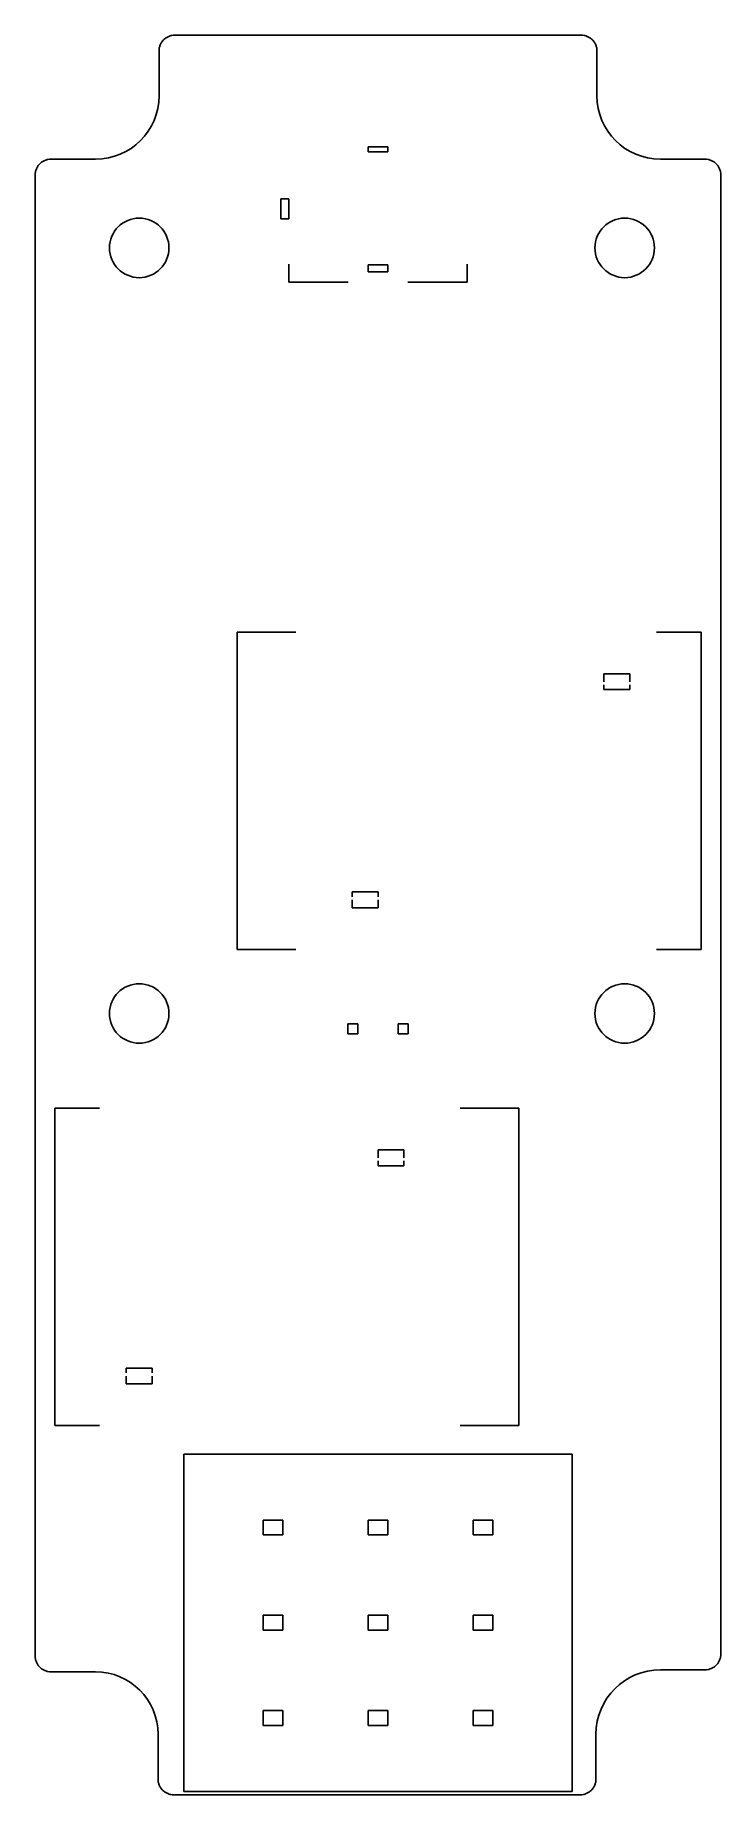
# Model space of a CAD drawing. Extents: x -17.3 to 17.3, y -44.4 to 44.4.
import ezdxf

# ---------------------------------------------------------------- set-up
doc = ezdxf.new("R2010")
doc.units = 0
doc.header["$MEASUREMENT"] = 0
doc.layers.add('MODELSKETCH_VISIBLE', color=7, linetype='CONTINUOUS')

msp = doc.modelspace()

# ---------------------------------------------------------------- linework, layer by layer
at = {"layer": 'MODELSKETCH_VISIBLE'}
for p, q in [((-10.25, 44.35), (10.25, 44.35)), ((-11.05, 41.3), (-11.05, 43.55)), ((11.05, 43.55), (11.05, 41.3)), ((-0.5, 38.725), (0.5, 38.725)), ((-0.5, 38.475), (-0.5, 38.725)), ((0.5, 38.475), (-0.5, 38.475)), ((0.5, 38.725), (0.5, 38.475)), ((-17.3, -37.35), (-17.3, 37.3)), ((-17.3, 37.3), (-17.3, -37.35)), ((-16.5, 38.1), (-14.25, 38.1)), ((-14.25, 38.1), (-16.5, 38.1)), ((14.25, 38.1), (16.5, 38.1)), ((17.3, 37.3), (17.3, -37.25)), ((-4.9, 35.1), (-4.9, 36.1)), ((-4.9, 36.1), (-4.5, 36.1)), ((-4.9, 35.1), (-4.9, 36.1)), ((-4.9, 36.1), (-4.5, 36.1)), ((-4.5, 36.1), (-4.5, 35.1)), ((-4.5, 36.1), (-4.5, 35.1)), ((-4.5, 35.1), (-4.5, 36.1)), ((-4.5, 35.1), (-4.9, 35.1)), ((-4.5, 35.1), (-4.9, 35.1)), ((-4.9, 35.1), (-4.5, 35.1)), ((-4.5, 32.8), (-4.5, 31.9)), ((0.5, 32.78), (-0.5, 32.78)), ((-0.5, 32.78), (-0.5, 32.42)), ((-0.5, 32.42), (0.5, 32.42)), ((0.5, 32.42), (0.5, 32.78)), ((4.5, 32.8), (4.5, 31.9)), ((-1.5, 31.9), (-4.5, 31.9)), ((4.5, 31.9), (1.5, 31.9)), ((-7.1, 14.261), (-4.15, 14.261)), ((-7.1, -1.739), (-7.1, 14.261)), ((14.05, 14.261), (16.3, 14.261)), ((16.3, 14.261), (16.3, -1.739)), ((11.4, 12.161), (11.4, 11.761)), ((12.05, 12.161), (11.4, 12.161)), ((11.4, 11.361), (11.4, 11.607)), ((12.7, 12.161), (12.05, 12.161)), ((12.7, 11.761), (12.7, 12.161)), ((12.7, 11.607), (12.7, 11.361)), ((12.7, 11.361), (11.4, 11.361)), ((-1.3, 0.914), (-1.3, 1.161)), ((-1.3, 1.161), (0, 1.161)), ((-1.3, 1.161), (0, 1.161)), ((0, 1.161), (0, 0.914)), ((-1.3, 0.761), (-1.3, 0.361)), ((-1.3, 0.361), (-0.65, 0.361)), ((0, 0.361), (-0.65, 0.361)), ((-0.65, 0.361), (0, 0.361)), ((0, 0.761), (0, 0.361)), ((-4.15, -1.739), (-7.1, -1.739)), ((16.3, -1.739), (14.05, -1.739)), ((-1.52, -5.489), (-1.02, -5.489)), ((-1.52, -5.989), (-1.52, -5.489)), ((-1.02, -5.989), (-1.52, -5.989)), ((-1.02, -5.489), (-1.02, -5.989)), ((1.02, -5.489), (1.52, -5.489)), ((1.02, -5.989), (1.02, -5.489)), ((1.52, -5.989), (1.02, -5.989)), ((1.52, -5.489), (1.52, -5.989)), ((-16.3, -25.739), (-16.3, -9.739)), ((-16.3, -9.739), (-14.05, -9.739)), ((4.15, -9.739), (7.1, -9.739)), ((7.1, -9.739), (7.1, -25.739)), ((0, -11.839), (0.65, -11.839)), ((0, -12.239), (0, -11.839)), ((0.65, -11.839), (0, -11.839)), ((0, -12.639), (0, -12.393)), ((1.3, -11.839), (0.65, -11.839)), ((1.3, -12.239), (1.3, -11.839)), ((1.3, -12.393), (1.3, -12.639)), ((1.3, -12.639), (0, -12.639)), ((1.3, -12.639), (0, -12.639)), ((-12.7, -23.086), (-12.7, -22.839)), ((-12.7, -22.839), (-11.4, -22.839)), ((-11.4, -22.839), (-11.4, -23.086)), ((-12.7, -23.239), (-12.7, -23.639)), ((-12.7, -23.639), (-12.05, -23.639)), ((-12.05, -23.639), (-11.4, -23.639)), ((-11.4, -23.639), (-11.4, -23.239)), ((-14.05, -25.739), (-16.3, -25.739)), ((7.1, -25.739), (4.15, -25.739)), ((9.8, -27.175), (-9.8, -27.175)), ((-9.8, -44.175), (-9.8, -27.175)), ((9.8, -44.175), (9.8, -27.175)), ((-5.8, -30.5), (-4.8, -30.5)), ((-5.8, -31.25), (-5.8, -30.5)), ((-4.8, -30.5), (-4.8, -31.25)), ((-0.5, -30.5), (0.5, -30.5)), ((-0.5, -31.25), (-0.5, -30.5)), ((0.5, -30.5), (0.5, -31.25)), ((4.8, -30.5), (5.8, -30.5)), ((4.8, -31.25), (4.8, -30.5)), ((5.8, -30.5), (5.8, -31.25)), ((-4.8, -31.25), (-5.8, -31.25)), ((0.5, -31.25), (-0.5, -31.25)), ((5.8, -31.25), (4.8, -31.25)), ((-5.8, -36.05), (-5.8, -35.3)), ((-5.8, -35.3), (-4.8, -35.3)), ((-4.8, -35.3), (-4.8, -36.05)), ((-0.5, -35.3), (0.5, -35.3)), ((-0.5, -36.05), (-0.5, -35.3)), ((0.5, -35.3), (0.5, -36.05)), ((4.8, -35.3), (5.8, -35.3)), ((4.8, -36.05), (4.8, -35.3)), ((5.8, -35.3), (5.8, -36.05)), ((-4.8, -36.05), (-5.8, -36.05)), ((0.5, -36.05), (-0.5, -36.05)), ((5.8, -36.05), (4.8, -36.05)), ((5.8, -36.05), (4.8, -36.05)), ((16.5, -38.05), (14.25, -38.05)), ((-14.25, -38.15), (-16.5, -38.15)), ((-5.8, -40.85), (-5.8, -40.1)), ((-5.8, -40.1), (-4.8, -40.1)), ((-4.8, -40.1), (-4.8, -40.85)), ((-0.5, -40.85), (-0.5, -40.1)), ((-0.5, -40.1), (0.5, -40.1)), ((0.5, -40.1), (0.5, -40.85)), ((4.8, -40.85), (4.8, -40.1)), ((4.8, -40.1), (5.8, -40.1)), ((5.8, -40.1), (5.8, -40.85)), ((-11.1, -43.55), (-11.1, -41.3)), ((-4.8, -40.85), (-5.8, -40.85)), ((0.5, -40.85), (-0.5, -40.85)), ((5.8, -40.85), (4.8, -40.85)), ((11, -41.3), (11, -43.55)), ((10.2, -44.35), (-10.3, -44.35)), ((9.8, -44.175), (-9.8, -44.175))]:
    msp.add_line(p, q, dxfattribs=at)
for centre in [(-12.048, 33.627), (12.448, 33.627), (-12.048, -4.965), (12.448, -4.965)]:
    msp.add_circle(centre, 1.5, dxfattribs=at)
for centre, radius, start, end in [((-14.25, 41.3), 3.2, 270, 0), ((14.25, 41.3), 3.2, 180, 270), ((14.25, -41.3), 3.25, 90, 180), ((-14.25, -41.3), 3.15, 0, 90)]:
    msp.add_arc(centre, radius, start, end, dxfattribs=at)
for points in [[(-11.05, 43.55), (-11.05, 43.603), (-11.04, 43.707), (-10.994, 43.858), (-10.92, 43.998), (-10.853, 44.079), (-10.816, 44.116), (-10.779, 44.153), (-10.698, 44.22), (-10.558, 44.294), (-10.407, 44.34), (-10.303, 44.35), (-10.25, 44.35)], [(10.25, 44.35), (10.303, 44.35), (10.407, 44.34), (10.558, 44.294), (10.698, 44.22), (10.779, 44.153), (10.816, 44.116), (10.853, 44.079), (10.92, 43.998), (10.994, 43.858), (11.04, 43.707), (11.05, 43.603), (11.05, 43.55)], [(-17.3, 37.3), (-17.3, 37.353), (-17.29, 37.457), (-17.244, 37.608), (-17.17, 37.748), (-17.103, 37.829), (-17.066, 37.866), (-17.029, 37.903), (-16.948, 37.97), (-16.808, 38.044), (-16.657, 38.09), (-16.553, 38.1), (-16.5, 38.1)], [(-17.3, 37.3), (-17.3, 37.353), (-17.29, 37.457), (-17.244, 37.608), (-17.17, 37.748), (-17.103, 37.829), (-17.066, 37.866), (-17.029, 37.903), (-16.948, 37.97), (-16.808, 38.044), (-16.657, 38.09), (-16.553, 38.1), (-16.5, 38.1)], [(16.5, 38.1), (16.553, 38.1), (16.657, 38.09), (16.808, 38.044), (16.948, 37.97), (17.029, 37.903), (17.066, 37.866), (17.103, 37.829), (17.17, 37.748), (17.244, 37.608), (17.29, 37.457), (17.3, 37.353), (17.3, 37.3)], [(17.3, -37.25), (17.3, -37.303), (17.29, -37.407), (17.244, -37.558), (17.17, -37.698), (17.103, -37.779), (17.066, -37.816), (17.029, -37.853), (16.948, -37.92), (16.808, -37.994), (16.657, -38.04), (16.553, -38.05), (16.5, -38.05)], [(-16.5, -38.15), (-16.553, -38.15), (-16.657, -38.14), (-16.808, -38.094), (-16.948, -38.02), (-17.029, -37.953), (-17.066, -37.916), (-17.103, -37.879), (-17.17, -37.798), (-17.244, -37.658), (-17.29, -37.507), (-17.3, -37.403), (-17.3, -37.35)], [(-10.3, -44.35), (-10.353, -44.35), (-10.457, -44.34), (-10.608, -44.294), (-10.748, -44.22), (-10.829, -44.153), (-10.866, -44.116), (-10.903, -44.079), (-10.97, -43.998), (-11.044, -43.858), (-11.09, -43.707), (-11.1, -43.603), (-11.1, -43.55)], [(11, -43.55), (11, -43.603), (10.99, -43.707), (10.944, -43.858), (10.87, -43.998), (10.803, -44.079), (10.766, -44.116), (10.729, -44.153), (10.648, -44.22), (10.508, -44.294), (10.357, -44.34), (10.253, -44.35), (10.2, -44.35)]]:
    msp.add_open_spline(points, degree=3, knots=[0.8750545, 0.8750545, 0.8750545, 0.8750545, 0.90625, 0.9375, 0.96875, 1, 1, 1, 1.03125, 1.0625, 1.09375, 1.1249455, 1.1249455, 1.1249455, 1.1249455], dxfattribs=at)

doc.saveas('drawing.dxf')
